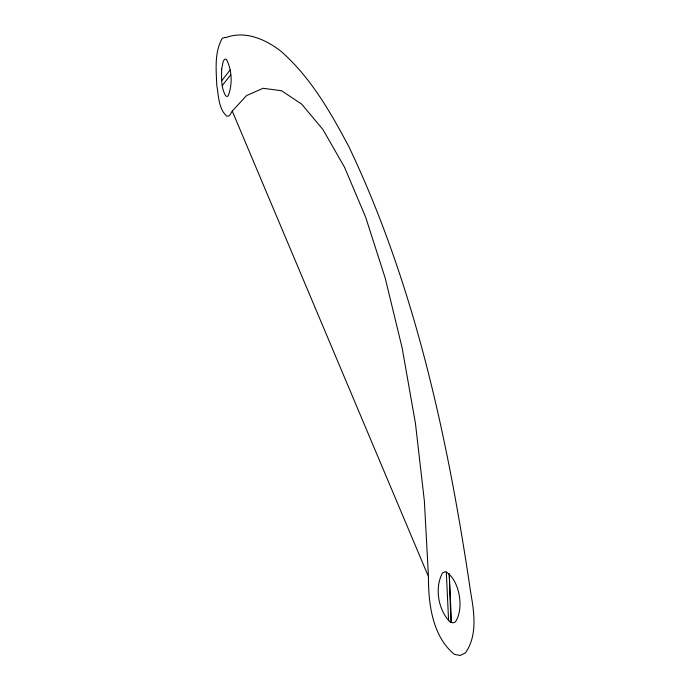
<?xml version="1.0" encoding="UTF-8"?>
<svg xmlns="http://www.w3.org/2000/svg" width="690" height="690" viewBox="0 0 690 690"><rect width="100%" height="100%" fill="white"/><g stroke="black" fill="none" stroke-linecap="round" stroke-linejoin="round"><path stroke-width="1.03" d="M428.464 576.642C428.326 603.431 432.337 636.352 454.4 654.353L460.144 655.5L465.327 652.93C477.713 635.74 474.177 612.375 470.744 592.796C448.207 440.177 415.501 286.798 348.899 146.729C330.45 112.073 310.603 77.177 280.683 51.026C265.038 39.063 244.95 30.256 225.38 37.743L224.724 37.346L222.189 38.476C214.219 52.492 216.212 69.794 216.772 85.301C218.721 95.669 218.333 108.856 226.932 116.256L229.468 115.704L232.271 111.099L246.58 95.548L263.062 88.303L281.537 90.735L301.659 104.13L322.903 129.47L344.534 167.239L365.657 217.186L385.218 278.139L402.149 347.933L415.458 423.462L424.367 501.018L428.464 576.642L232.271 111.099M221.732 80.687L230.115 70.018M222.284 85.482L230.684 74.943M446.301 572.019L445.016 571.794L442.575 572.864C434.415 587.587 438.115 610.012 450.07 621.966L452.812 622.88L455.322 622.044C464.344 608.985 459.738 580.678 446.301 572.019L448.595 620.629M449.225 573.692L451.493 622.414M449.25 574.382L450.889 622.164M221.697 69.069C221.43 78.03 220.964 88.044 225.811 95.962L227.045 96.505L228.226 95.789C232.573 84.508 232.125 70.225 226.493 59.487L225.242 59.055L224.069 59.909L223.051 61.971L221.697 69.069"/></g></svg>
